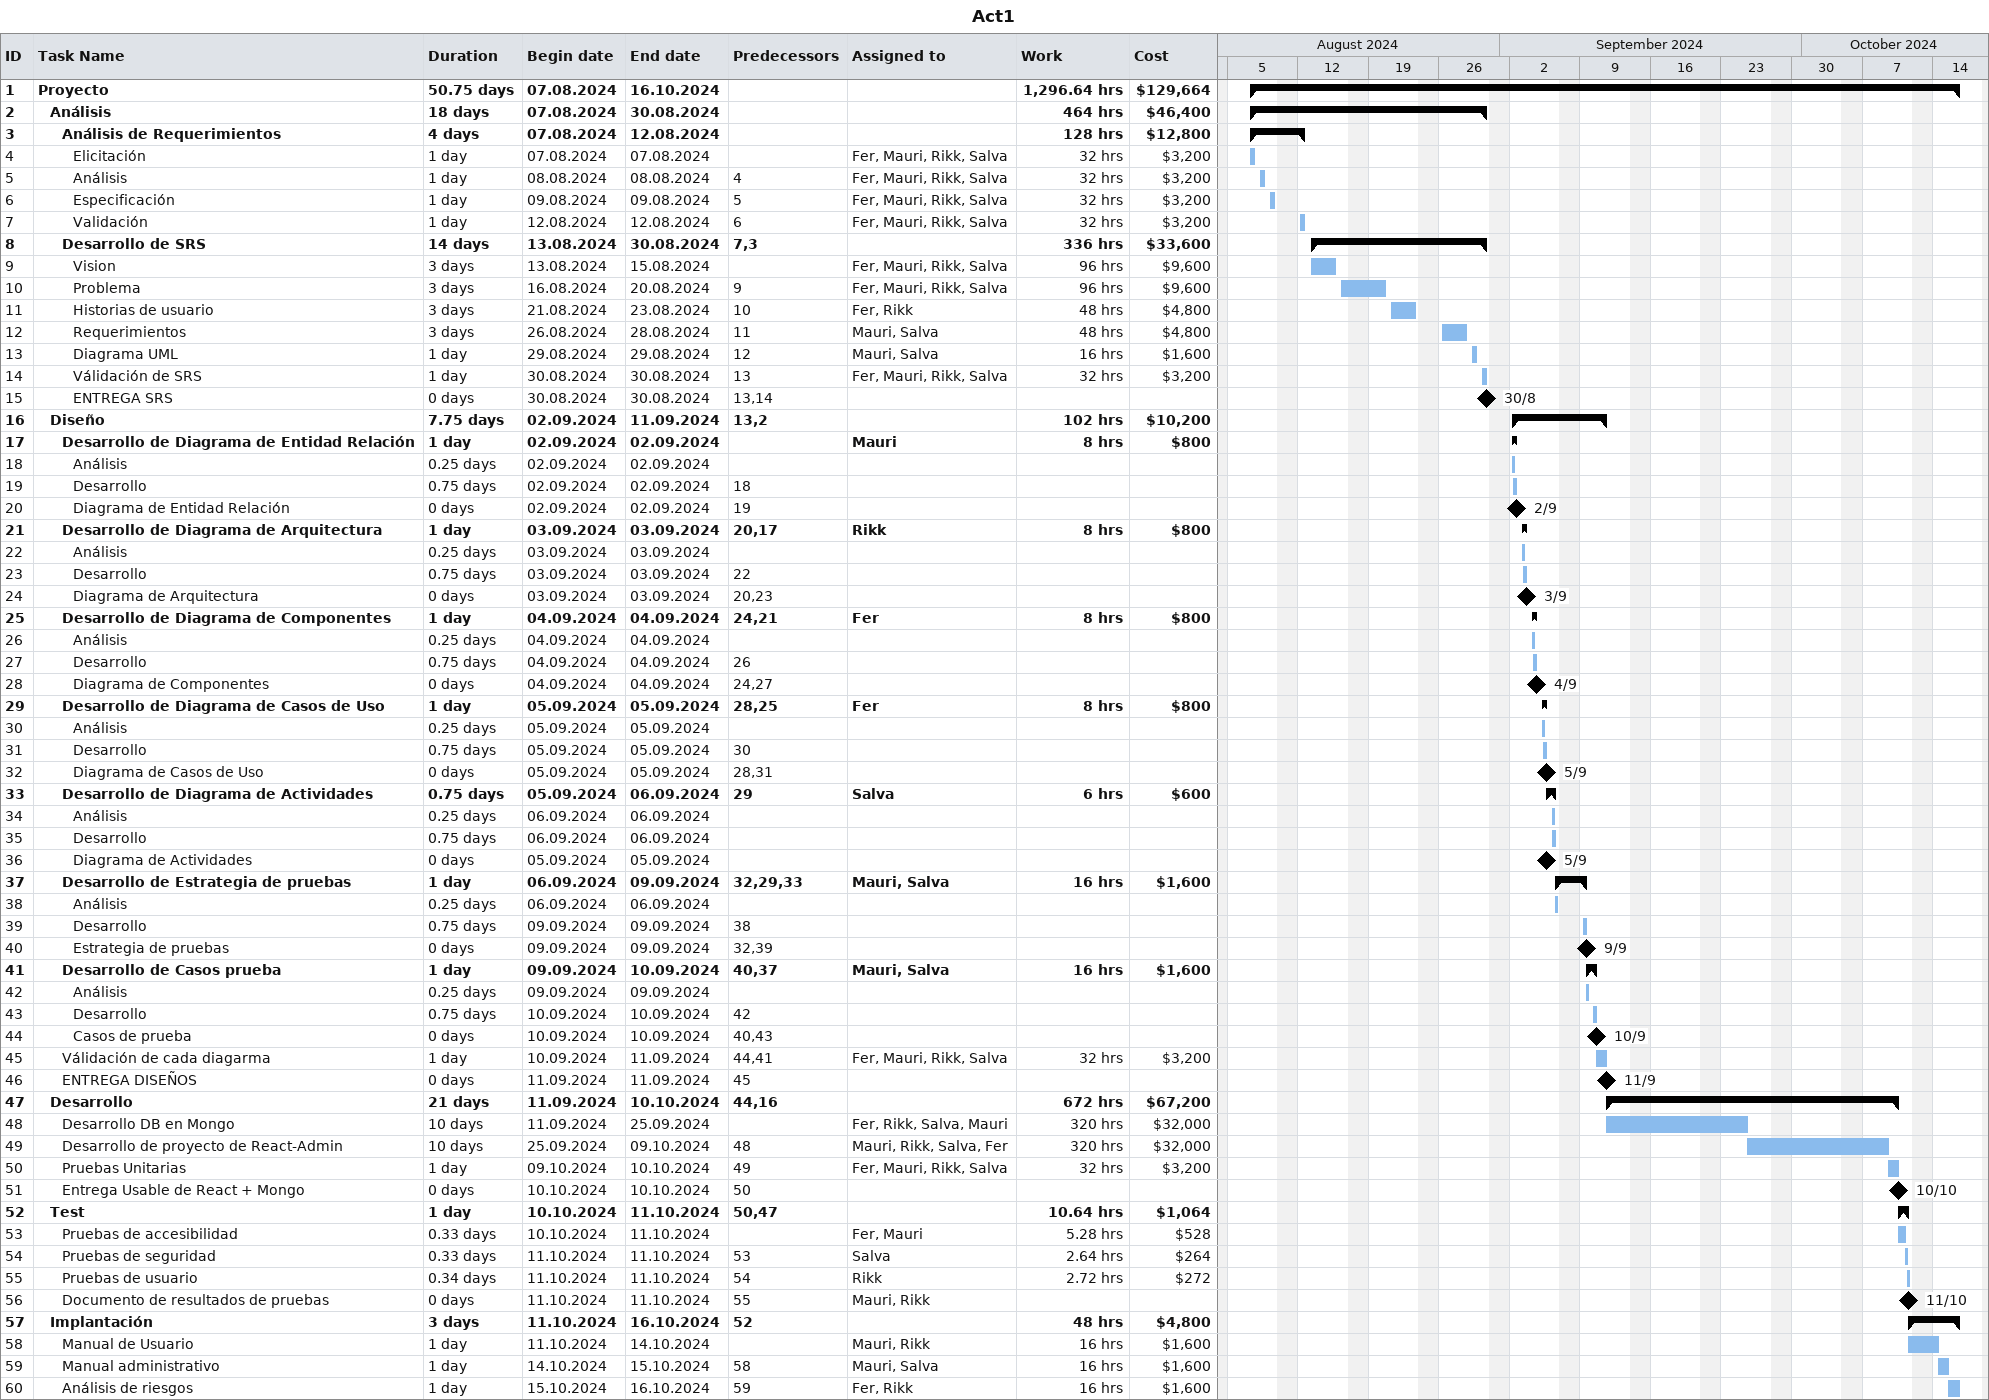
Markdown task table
Act1

| ID | Level | Task | Duration | Start | Finish | Predecessors | Resources | Work (h) | Cost ($) |
|---|---|---|---|---|---|---|---|---|---|
| 1 | 1 | **Proyecto** | 50.75d | 2024-08-07 | 2024-10-16 |  |  | 1296.64 | 129664 |
| 2 | 2 | **Análisis** | 18d | 2024-08-07 | 2024-08-30 |  |  | 464 | 46400 |
| 3 | 3 | **Análisis de Requerimientos** | 4d | 2024-08-07 | 2024-08-12 |  |  | 128 | 12800 |
| 4 | 4 | Elicitación | 1d | 2024-08-07 | 2024-08-07 |  | Fer, Mauri, Rikk, Salva | 32 | 3200 |
| 5 | 4 | Análisis | 1d | 2024-08-08 | 2024-08-08 | 4 | Fer, Mauri, Rikk, Salva | 32 | 3200 |
| 6 | 4 | Especificación | 1d | 2024-08-09 | 2024-08-09 | 5 | Fer, Mauri, Rikk, Salva | 32 | 3200 |
| 7 | 4 | Validación | 1d | 2024-08-12 | 2024-08-12 | 6 | Fer, Mauri, Rikk, Salva | 32 | 3200 |
| 8 | 3 | **Desarrollo de SRS** | 14d | 2024-08-13 | 2024-08-30 | 7, 3 |  | 336 | 33600 |
| 9 | 4 | Vision | 3d | 2024-08-13 | 2024-08-15 |  | Fer, Mauri, Rikk, Salva | 96 | 9600 |
| 10 | 4 | Problema | 3d | 2024-08-16 | 2024-08-20 | 9 | Fer, Mauri, Rikk, Salva | 96 | 9600 |
| 11 | 4 | Historias de usuario | 3d | 2024-08-21 | 2024-08-23 | 10 | Fer, Rikk | 48 | 4800 |
| 12 | 4 | Requerimientos | 3d | 2024-08-26 | 2024-08-28 | 11 | Mauri, Salva | 48 | 4800 |
| 13 | 4 | Diagrama UML | 1d | 2024-08-29 | 2024-08-29 | 12 | Mauri, Salva | 16 | 1600 |
| 14 | 4 | Válidación de SRS | 1d | 2024-08-30 | 2024-08-30 | 13 | Fer, Mauri, Rikk, Salva | 32 | 3200 |
| 15 | 4 | ENTREGA SRS | 0d | 2024-08-30 | 2024-08-30 | 13, 14 |  |  |  |
| 16 | 2 | **Diseño** | 7.75d | 2024-09-02 | 2024-09-11 | 13, 2 |  | 102 | 10200 |
| 17 | 3 | **Desarrollo de Diagrama de Entidad Relación** | 1d | 2024-09-02 | 2024-09-02 |  | Mauri | 8 | 800 |
| 18 | 4 | Análisis | 0.25d | 2024-09-02 | 2024-09-02 |  |  |  |  |
| 19 | 4 | Desarrollo | 0.75d | 2024-09-02 | 2024-09-02 | 18 |  |  |  |
| 20 | 4 | Diagrama de Entidad Relación | 0d | 2024-09-02 | 2024-09-02 | 19 |  |  |  |
| 21 | 3 | **Desarrollo de Diagrama de Arquitectura** | 1d | 2024-09-03 | 2024-09-03 | 20, 17 | Rikk | 8 | 800 |
| 22 | 4 | Análisis | 0.25d | 2024-09-03 | 2024-09-03 |  |  |  |  |
| 23 | 4 | Desarrollo | 0.75d | 2024-09-03 | 2024-09-03 | 22 |  |  |  |
| 24 | 4 | Diagrama de Arquitectura | 0d | 2024-09-03 | 2024-09-03 | 20, 23 |  |  |  |
| 25 | 3 | **Desarrollo de Diagrama de Componentes** | 1d | 2024-09-04 | 2024-09-04 | 24, 21 | Fer | 8 | 800 |
| 26 | 4 | Análisis | 0.25d | 2024-09-04 | 2024-09-04 |  |  |  |  |
| 27 | 4 | Desarrollo | 0.75d | 2024-09-04 | 2024-09-04 | 26 |  |  |  |
| 28 | 4 | Diagrama de Componentes | 0d | 2024-09-04 | 2024-09-04 | 24, 27 |  |  |  |
| 29 | 3 | **Desarrollo de Diagrama de Casos de Uso** | 1d | 2024-09-05 | 2024-09-05 | 28, 25 | Fer | 8 | 800 |
| 30 | 4 | Análisis | 0.25d | 2024-09-05 | 2024-09-05 |  |  |  |  |
| 31 | 4 | Desarrollo | 0.75d | 2024-09-05 | 2024-09-05 | 30 |  |  |  |
| 32 | 4 | Diagrama de Casos de Uso | 0d | 2024-09-05 | 2024-09-05 | 28, 31 |  |  |  |
| 33 | 3 | **Desarrollo de Diagrama de Actividades** | 0.75d | 2024-09-05 | 2024-09-06 | 29 | Salva | 6 | 600 |
| 34 | 4 | Análisis | 0.25d | 2024-09-06 | 2024-09-06 |  |  |  |  |
| 35 | 4 | Desarrollo | 0.75d | 2024-09-06 | 2024-09-06 |  |  |  |  |
| 36 | 4 | Diagrama de Actividades | 0d | 2024-09-05 | 2024-09-05 |  |  |  |  |
| 37 | 3 | **Desarrollo de Estrategia de pruebas** | 1d | 2024-09-06 | 2024-09-09 | 32, 29, 33 | Mauri, Salva | 16 | 1600 |
| 38 | 4 | Análisis | 0.25d | 2024-09-06 | 2024-09-06 |  |  |  |  |
| 39 | 4 | Desarrollo | 0.75d | 2024-09-09 | 2024-09-09 | 38 |  |  |  |
| 40 | 4 | Estrategia de pruebas | 0d | 2024-09-09 | 2024-09-09 | 32, 39 |  |  |  |
| 41 | 3 | **Desarrollo de Casos prueba** | 1d | 2024-09-09 | 2024-09-10 | 40, 37 | Mauri, Salva | 16 | 1600 |
| 42 | 4 | Análisis | 0.25d | 2024-09-09 | 2024-09-09 |  |  |  |  |
| 43 | 4 | Desarrollo | 0.75d | 2024-09-10 | 2024-09-10 | 42 |  |  |  |
| 44 | 4 | Casos de prueba | 0d | 2024-09-10 | 2024-09-10 | 40, 43 |  |  |  |
| 45 | 3 | Válidación de cada diagarma | 1d | 2024-09-10 | 2024-09-11 | 44, 41 | Fer, Mauri, Rikk, Salva | 32 | 3200 |
| 46 | 3 | ENTREGA DISEÑOS | 0d | 2024-09-11 | 2024-09-11 | 45 |  |  |  |
| 47 | 2 | **Desarrollo** | 21d | 2024-09-11 | 2024-10-10 | 44, 16 |  | 672 | 67200 |
| 48 | 3 | Desarrollo DB en Mongo | 10d | 2024-09-11 | 2024-09-25 |  | Fer, Rikk, Salva, Mauri | 320 | 32000 |
| 49 | 3 | Desarrollo de proyecto de React-Admin | 10d | 2024-09-25 | 2024-10-09 | 48 | Mauri, Rikk, Salva, Fer | 320 | 32000 |
| 50 | 3 | Pruebas Unitarias | 1d | 2024-10-09 | 2024-10-10 | 49 | Fer, Mauri, Rikk, Salva | 32 | 3200 |
| 51 | 3 | Entrega Usable de React + Mongo | 0d | 2024-10-10 | 2024-10-10 | 50 |  |  |  |
| 52 | 2 | **Test** | 1d | 2024-10-10 | 2024-10-11 | 50, 47 |  | 10.64 | 1064 |
| 53 | 3 | Pruebas de accesibilidad | 0.33d | 2024-10-10 | 2024-10-11 |  | Fer, Mauri | 5.28 | 528 |
| 54 | 3 | Pruebas de seguridad | 0.33d | 2024-10-11 | 2024-10-11 | 53 | Salva | 2.64 | 264 |
| 55 | 3 | Pruebas de usuario | 0.34d | 2024-10-11 | 2024-10-11 | 54 | Rikk | 2.72 | 272 |
| 56 | 3 | Documento de resultados de pruebas | 0d | 2024-10-11 | 2024-10-11 | 55 | Mauri, Rikk |  |  |
| 57 | 2 | **Implantación** | 3d | 2024-10-11 | 2024-10-16 | 52 |  | 48 | 4800 |
| 58 | 3 | Manual de Usuario | 1d | 2024-10-11 | 2024-10-14 |  | Mauri, Rikk | 16 | 1600 |
| 59 | 3 | Manual administrativo | 1d | 2024-10-14 | 2024-10-15 | 58 | Mauri, Salva | 16 | 1600 |
| 60 | 3 | Análisis de riesgos | 1d | 2024-10-15 | 2024-10-16 | 59 | Fer, Rikk | 16 | 1600 |
